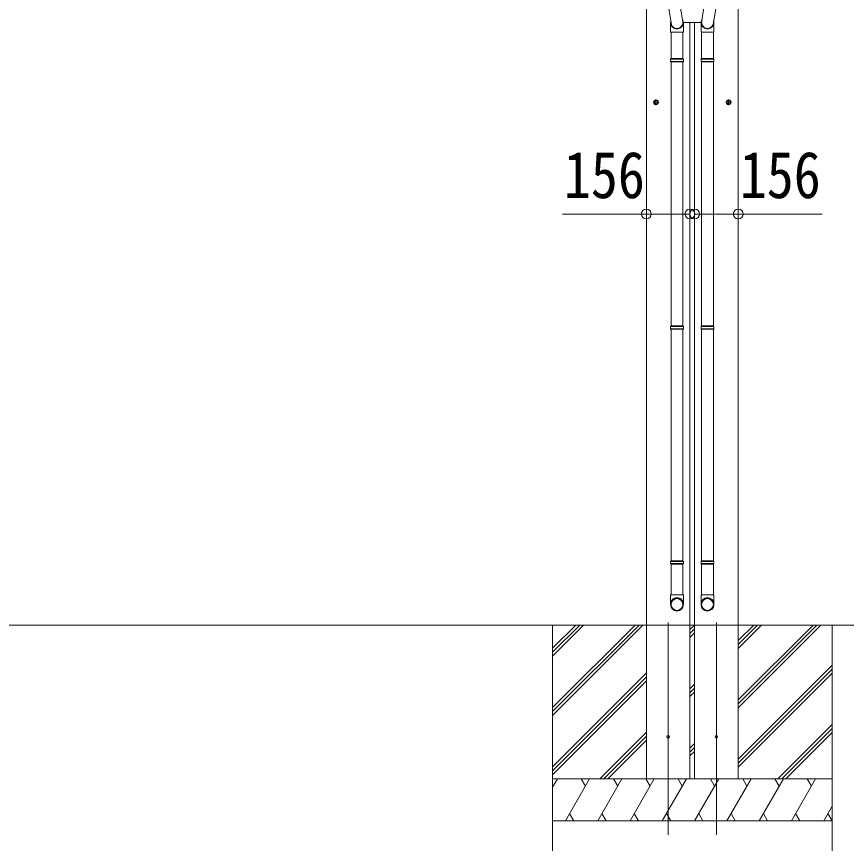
# Model space of a CAD drawing. Units: millimetres at full size. Extents: x -9783 to 33612, y -6828 to 13249.
# Drawn here: x -6887 to -3919, y -4365 to -1407 of the extents above; entities that cross this region are included whole.
import ezdxf
from ezdxf.enums import TextEntityAlignment as Align

# ---------------------------------------------------------------- set-up
doc = ezdxf.new("R2010")
doc.units = ezdxf.units.MM
doc.header["$LTSCALE"] = 35
doc.header["$PDMODE"] = 32
doc.header["$PDSIZE"] = 35
for name, color, linetype, lineweight in [('0-0_0', 7, 'Continuous', 9), ('0-1_本体', 4, 'Continuous', 9), ('0-2_部品', 7, 'Continuous', 9), ('0-7_合掌部品', 3, 'Continuous', 9), ('0-8_PARTS2', 2, 'Continuous', 9), ('0-A_寸法', 6, 'Continuous', 9)]:
    doc.layers.add(name, color=color, linetype=linetype, lineweight=lineweight)
doc.styles.add('ＭＳ ゴシック', font='')
doc.styles.get('ＭＳ ゴシック').set_extended_font_data('MS Gothic')

msp = doc.modelspace()

# ---------------------------------------------------------------- linework, layer by layer
at = {"layer": '0-0_0'}
for p, q in [((-7474.38, -3583.57), (-1467.71, -3583.57)), ((-4970.4, -3583.57), (-4970.4, -4283.57)), ((-4970.4, -3878.89), (-4675.07, -3583.57)), ((-4970.4, -3893.03), (-4660.93, -3583.57)), ((-4970.4, -3907.18), (-4646.79, -3583.57)), ((-4970.4, -3666.76), (-4887.21, -3583.57)), ((-4970.4, -3680.9), (-4873.07, -3583.57)), ((-4970.4, -3695.04), (-4858.92, -3583.57)), ((-4479.14, -3583.57), (-4462.13, -3583.57)), ((-4478.68, -3599.3), (-4462.94, -3583.57)), ((-4306.63, -3879.8), (-4010.39, -3583.57)), ((-4306.63, -3851.52), (-4038.67, -3583.57)), ((-4306.63, -3865.66), (-4024.53, -3583.57)), ((-4306.63, -3667.67), (-4222.52, -3583.57)), ((-4306.63, -3653.53), (-4236.66, -3583.57)), ((-4306.63, -3639.39), (-4250.8, -3583.57)), ((-3970.4, -3583.57), (-3970.4, -4283.57)), ((-4478.68, -3613.45), (-4462.13, -3596.9)), ((-4478.68, -3627.59), (-4462.13, -3611.04)), ((-4306.63, -4063.65), (-3970.4, -3727.43)), ((-4970.4, -4091.02), (-4634.18, -3754.8)), ((-4306.63, -4077.79), (-3970.4, -3741.57)), ((-4306.63, -4091.94), (-3970.4, -3755.71)), ((-4970.4, -4105.17), (-4634.18, -3768.94)), ((-4970.4, -4119.31), (-4634.18, -3783.09)), ((-4478.68, -3811.43), (-4462.13, -3794.89)), ((-4478.68, -3825.58), (-4462.13, -3809.03)), ((-4478.68, -3839.72), (-4462.13, -3823.17)), ((-4164.41, -4133.57), (-3970.4, -3939.56)), ((-4800.81, -4133.57), (-4634.18, -3966.93)), ((-4150.27, -4133.57), (-3970.4, -3953.7)), ((-4136.13, -4133.57), (-3970.4, -3967.84)), ((-4786.67, -4133.57), (-4634.18, -3981.08)), ((-4772.52, -4133.57), (-4634.18, -3995.22)), ((-4478.68, -4023.57), (-4462.13, -4007.02)), ((-4478.68, -4037.71), (-4462.13, -4021.16)), ((-4478.68, -4051.85), (-4462.13, -4035.3)), ((-3970.4, -4133.57), (-4970.4, -4133.57)), ((-4970.4, -4163.81), (-4952.94, -4133.57)), ((-4924.08, -4283.56), (-4837.47, -4133.57)), ((-4852.48, -4159.55), (-4867.48, -4133.57)), ((-4808.61, -4283.56), (-4722, -4133.57)), ((-4737.01, -4159.55), (-4752.01, -4133.57)), ((-4693.14, -4283.56), (-4606.53, -4133.57)), ((-4621.53, -4159.55), (-4636.54, -4133.57)), ((-4577.67, -4283.57), (-4491.06, -4133.57)), ((-4506.06, -4159.55), (-4521.07, -4133.57)), ((-4462.2, -4283.57), (-4375.59, -4133.57)), ((-4390.59, -4159.55), (-4405.6, -4133.56)), ((-4346.73, -4283.57), (-4260.12, -4133.57)), ((-4275.12, -4159.55), (-4290.12, -4133.57)), ((-4231.26, -4283.57), (-4144.65, -4133.57)), ((-4174.65, -4133.57), (-4159.65, -4159.55)), ((-4115.79, -4283.57), (-4029.18, -4133.57)), ((-4044.18, -4159.55), (-4059.18, -4133.57)), ((-4967.94, -4159.55), (-4970.4, -4155.29)), ((-4000.32, -4283.57), (-3970.4, -4231.76)), ((-4909.08, -4257.59), (-4894.08, -4283.56)), ((-4793.61, -4257.59), (-4778.61, -4283.56)), ((-4678.14, -4257.59), (-4663.14, -4283.56)), ((-4562.67, -4257.58), (-4547.67, -4283.57)), ((-4447.2, -4257.59), (-4432.2, -4283.57)), ((-4331.73, -4257.59), (-4316.73, -4283.57)), ((-4216.26, -4257.59), (-4201.26, -4283.57)), ((-4100.79, -4257.59), (-4085.79, -4283.57)), ((-3985.32, -4257.59), (-3970.4, -4283.57)), ((-4970.4, -4283.57), (-3970.4, -4283.57))]:
    msp.add_line(p, q, dxfattribs=at)
at = {"layer": '0-1_本体'}
for p, q in [((-4634.64, -1253.57), (-4634.64, -4133.57)), ((-4306.63, -1253.57), (-4306.63, -4133.57)), ((-4479.14, -1428.68), (-4479.14, -4133.57)), ((-4462.13, -1428.68), (-4462.13, -4133.57))]:
    msp.add_line(p, q, dxfattribs=at)
at = {"layer": '0-1_本体', "color": 6}
for p, q in [((-4635.14, -2113.75), (-4479.14, -2113.75)), ((-4306.13, -2113.75), (-4462.13, -2113.75))]:
    msp.add_line(p, q, dxfattribs=at)
at = {"layer": '0-2_部品'}
for p, q in [((-4520.21, -1330.29), (-4504.29, -1426.46)), ((-4421.07, -1330.29), (-4436.98, -1426.46)), ((-4555.73, -1372.2), (-4545, -1435.78)), ((-4385.54, -1372.2), (-4396.28, -1435.78)), ((-4548.14, -1428.97), (-4548.14, -1463.62)), ((-4502.14, -1463.62), (-4502.14, -1429.27)), ((-4439.13, -1463.62), (-4439.13, -1429.27)), ((-4393.13, -1428.97), (-4393.13, -1463.62)), ((-4548.14, -1463.62), (-4502.14, -1463.62)), ((-4546.14, -1463.62), (-4546.14, -1557.62)), ((-4504.14, -1463.62), (-4504.14, -1557.62)), ((-4393.13, -1463.62), (-4439.13, -1463.62)), ((-4437.13, -1463.62), (-4437.13, -1557.62)), ((-4395.13, -1463.62), (-4395.13, -1557.62)), ((-4548.14, -1559.62), (-4547.14, -1557.62)), ((-4548.14, -1559.62), (-4502.14, -1559.62)), ((-4548.14, -1559.62), (-4548.14, -1567.62)), ((-4548.14, -1567.62), (-4502.14, -1567.62)), ((-4548.14, -1567.62), (-4547.14, -1569.62)), ((-4547.14, -1557.62), (-4503.14, -1557.62)), ((-4547.14, -1569.62), (-4503.14, -1569.62)), ((-4546.14, -1569.62), (-4546.14, -2513.81)), ((-4504.14, -1569.62), (-4504.14, -2513.81)), ((-4502.14, -1559.62), (-4503.14, -1557.62)), ((-4439.13, -1559.62), (-4438.13, -1557.62)), ((-4393.13, -1559.62), (-4439.13, -1559.62)), ((-4393.13, -1567.62), (-4439.13, -1567.62)), ((-4394.13, -1557.62), (-4438.13, -1557.62)), ((-4394.13, -1569.62), (-4438.13, -1569.62)), ((-4437.13, -1569.62), (-4437.13, -2513.81)), ((-4395.13, -1569.62), (-4395.13, -2513.81)), ((-4393.13, -1559.62), (-4394.13, -1557.62)), ((-4393.13, -1567.62), (-4394.13, -1569.62)), ((-4393.13, -1559.62), (-4393.13, -1567.62)), ((-4610.64, -1713.68), (-4590.64, -1713.68)), ((-4607.14, -1709.93), (-4600.64, -1706.18)), ((-4600.64, -1723.68), (-4600.64, -1703.68)), ((-4600.64, -1706.18), (-4594.14, -1709.93)), ((-4594.14, -1717.44), (-4600.64, -1721.19)), ((-4594.14, -1709.93), (-4594.14, -1717.44)), ((-4330.63, -1713.68), (-4350.63, -1713.68)), ((-4340.63, -1706.18), (-4347.13, -1709.93)), ((-4347.13, -1709.93), (-4347.13, -1717.44)), ((-4347.13, -1717.44), (-4340.63, -1721.19)), ((-4340.63, -1723.68), (-4340.63, -1703.68)), ((-4334.13, -1709.93), (-4340.63, -1706.18)), ((-4548.14, -2515.81), (-4547.14, -2513.81)), ((-4548.14, -2515.81), (-4502.14, -2515.81)), ((-4548.14, -2515.81), (-4548.14, -2523.81)), ((-4547.14, -2513.81), (-4503.14, -2513.81)), ((-4502.14, -2515.81), (-4503.14, -2513.81)), ((-4439.13, -2515.81), (-4438.13, -2513.81)), ((-4393.13, -2515.81), (-4439.13, -2515.81)), ((-4394.13, -2513.81), (-4438.13, -2513.81)), ((-4393.13, -2515.81), (-4394.13, -2513.81)), ((-4393.13, -2515.81), (-4393.13, -2523.81)), ((-4548.14, -2523.81), (-4502.14, -2523.81)), ((-4548.14, -2523.81), (-4547.14, -2525.81)), ((-4547.14, -2525.81), (-4503.14, -2525.81)), ((-4546.14, -2525.81), (-4546.14, -3354)), ((-4504.14, -2525.81), (-4504.14, -3354)), ((-4393.13, -2523.81), (-4439.13, -2523.81)), ((-4394.13, -2525.81), (-4438.13, -2525.81)), ((-4437.13, -2525.81), (-4437.13, -3354)), ((-4395.13, -2525.81), (-4395.13, -3354)), ((-4393.13, -2523.81), (-4394.13, -2525.81)), ((-4548.14, -3356), (-4547.14, -3354)), ((-4548.14, -3356), (-4502.14, -3356)), ((-4548.14, -3356), (-4548.14, -3364)), ((-4548.14, -3364), (-4502.14, -3364)), ((-4548.14, -3364), (-4547.14, -3366)), ((-4547.14, -3354), (-4503.14, -3354)), ((-4547.14, -3366), (-4503.14, -3366)), ((-4546.14, -3366), (-4546.14, -3476)), ((-4504.14, -3366), (-4504.14, -3476)), ((-4502.14, -3356), (-4503.14, -3354)), ((-4439.13, -3356), (-4438.13, -3354)), ((-4393.13, -3356), (-4439.13, -3356)), ((-4393.13, -3364), (-4439.13, -3364)), ((-4394.13, -3354), (-4438.13, -3354)), ((-4394.13, -3366), (-4438.13, -3366)), ((-4437.13, -3366), (-4437.13, -3476)), ((-4395.13, -3366), (-4395.13, -3476)), ((-4393.13, -3356), (-4394.13, -3354)), ((-4393.13, -3364), (-4394.13, -3366)), ((-4393.13, -3356), (-4393.13, -3364)), ((-4548.14, -3510.14), (-4548.14, -3476)), ((-4548.14, -3476), (-4502.14, -3476)), ((-4502.14, -3510.14), (-4502.14, -3476)), ((-4439.13, -3510.14), (-4439.13, -3476)), ((-4393.13, -3476), (-4439.13, -3476)), ((-4393.13, -3510.14), (-4393.13, -3476))]:
    msp.add_line(p, q, dxfattribs=at)
for points in [[(-4502.14, -1559.62), (-4502.14, -1567.62), (-4503.14, -1569.62)], [(-4439.13, -1559.62), (-4439.13, -1567.62), (-4438.13, -1569.62)], [(-4600.64, -1721.19), (-4607.14, -1717.44), (-4607.14, -1709.93)], [(-4340.63, -1721.19), (-4334.13, -1717.44), (-4334.13, -1709.93)], [(-4502.14, -2515.81), (-4502.14, -2523.81), (-4503.14, -2525.81)], [(-4439.13, -2515.81), (-4439.13, -2523.81), (-4438.13, -2525.81)], [(-4502.14, -3356), (-4502.14, -3364), (-4503.14, -3366)], [(-4439.13, -3356), (-4439.13, -3364), (-4438.13, -3366)]]:
    msp.add_lwpolyline(points, dxfattribs=at)
for centre, radius in [((-4600.64, -1713.68), 8.5), ((-4600.64, -1713.68), 7.7), ((-4600.64, -1713.68), 6.5), ((-4340.63, -1713.68), 8.5), ((-4340.63, -1713.68), 7.7), ((-4340.63, -1713.68), 6.5), ((-4556.89, -3983.57), 4.5), ((-4384.38, -3983.57), 4.5)]:
    msp.add_circle(centre, radius, dxfattribs=at)
for centre, start, end in [((-4532.14, -1429.27), 0, 2.54858), ((-4409.13, -1429.27), 177.45142, 180)]:
    msp.add_arc(centre, 30, start, end, dxfattribs=at)
for centre, major_axis, ratio, start_param, end_param in [((-4525.14, -1428.97), (-23, 0), 0.996195, 6.0000678, 10.0103449), ((-4416.13, -1428.97), (23, 0), 0.996195, 2.5560258, 6.5663028), ((-4525.14, -1428.97), (-21, 0), 0.996195, 0.3319459, 3.3482706), ((-4416.13, -1428.97), (21, 0), 0.996195, 2.9349147, 5.9512394), ((-4525.14, -3508.4), (23, 0), 0.996195, 6.2831853, 9.424778), ((-4525.14, -3510.14), (23, 0), 0.996195, 6.2831853, 9.424778), ((-4416.13, -3508.4), (-23, 0), 0.996195, 3.1415927, 6.2831853), ((-4416.13, -3510.14), (-23, 0), 0.996195, 3.1415927, 6.2831853), ((-4525.14, -3510.14), (0, -23.43), 0.981806, 4.712389, 7.8539816), ((-4416.13, -3510.14), (0, -23.43), 0.981806, 4.712389, 7.8539816)]:
    msp.add_ellipse(centre, major_axis=major_axis, ratio=ratio, start_param=start_param, end_param=end_param, dxfattribs=at)
for centre, major_axis in [((-4525.14, -3510.14), (-21, 0)), ((-4416.13, -3510.14), (21, 0))]:
    msp.add_ellipse(centre, major_axis=major_axis, ratio=0.996195, dxfattribs=at)
at = {"layer": '0-7_合掌部品'}
msp.add_line((-4502.14, -1428.68), (-4439.12, -1428.68), dxfattribs=at)
at = {"layer": '0-8_PARTS2'}
for p, q in [((-4556.89, -3574.36), (-4556.89, -4333.57)), ((-4384.38, -3574.36), (-4384.38, -4333.57))]:
    msp.add_line(p, q, dxfattribs=at)
at = {"layer": '0-A_寸法'}
for p, q in [((-4635.14, -2113.75), (-4935.14, -2113.75)), ((-4306.13, -2113.75), (-4006.13, -2113.75)), ((-4970.4, -4579.95), (-4970.4, -4283.57)), ((-4970.4, -4339.98), (-4970.4, -4283.57)), ((-3970.4, -4579.95), (-3970.4, -4283.57))]:
    msp.add_line(p, q, dxfattribs=at)
for p in [(-4635.14, -2113.75), (-4479.14, -2113.75), (-4462.13, -2113.75), (-4306.13, -2113.75)]:
    msp.add_point(p, dxfattribs=at)

# ---------------------------------------------------------------- texts
at = {"layer": '0-A_寸法', "color": 7, "style": 'ＭＳ ゴシック', "width": 0.85}
for p in [(-4929.52, -2106.75), (-4300.5, -2106.75)]:
    msp.add_text('156', height=166.8, dxfattribs=at).set_placement(p, align=Align.BOTTOM_LEFT)

doc.saveas('drawing.dxf')
